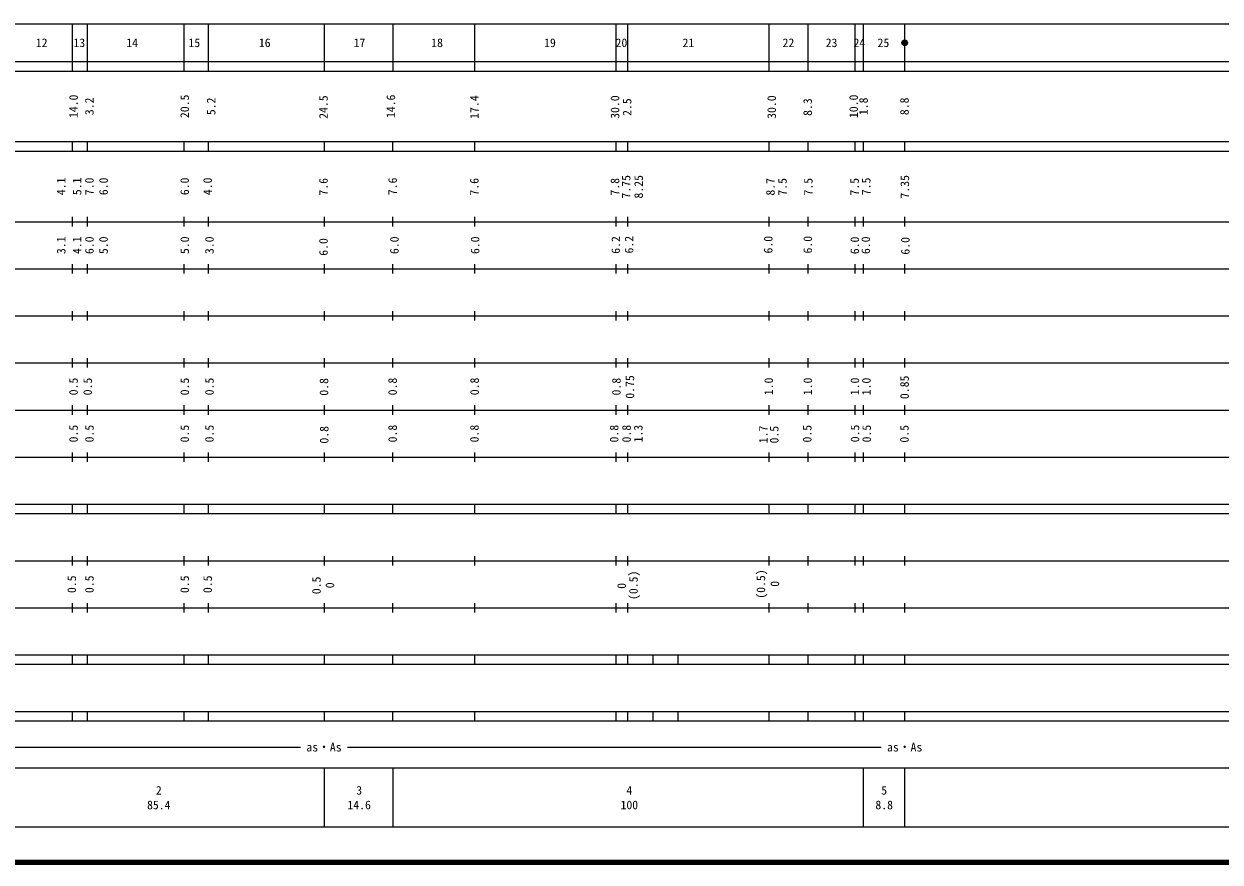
# Model space of a CAD drawing. Units: millimetres, scale not verified. Extents: x 40000 to 680000, y 20000 to 380000.
# Drawn here: x 189629 to 443830, y 20000 to 198000 of the extents above; entities that cross this region are included whole.
import ezdxf
from ezdxf.enums import TextEntityAlignment as Align

# ---------------------------------------------------------------- set-up
doc = ezdxf.new("R2010")
doc.units = ezdxf.units.MM
doc.header["$LTSCALE"] = 1000
doc.header["$PDMODE"] = 32
doc.header["$PDSIZE"] = 500
doc.layers.add('M-TTL', color=2, linetype='Continuous', lineweight=13)
doc.layers.add('M-TTL-BAND', color=7, linetype='Continuous', lineweight=25)
doc.styles.add('ＭＳ ゴシック', font='')
doc.styles.get('ＭＳ ゴシック').set_extended_font_data('MS Gothic')

msp = doc.modelspace()

# ---------------------------------------------------------------- linework, layer by layer
at = {"layer": 'M-TTL', "lineweight": 140}
msp.add_line((40000, 20000), (680000, 20000), dxfattribs=at)
at = {"layer": 'M-TTL-BAND'}
for p, q in [((68000, 198000), (579000, 198000)), ((199900, 198000), (199900, 188000)), ((203100, 198000), (203100, 188000)), ((223600, 198000), (223600, 188000)), ((228800, 198000), (228800, 188000)), ((253400, 198000), (253400, 188000)), ((268000, 198000), (268000, 188000)), ((285400, 198000), (285400, 188000)), ((315400, 198000), (315400, 188000)), ((317900, 198000), (317900, 188000)), ((347900, 198000), (347900, 188000)), ((356200, 198000), (356200, 188000)), ((366200, 198000), (366200, 188000)), ((368000, 198000), (368000, 188000)), ((376800, 198000), (376800, 188000)), ((40000, 190000), (579000, 190000)), ((40000, 188000), (579000, 188000)), ((40000, 173000), (579000, 173000)), ((199900, 173000), (199900, 171000)), ((203100, 173000), (203100, 171000)), ((223600, 173000), (223600, 171000)), ((228800, 173000), (228800, 171000)), ((253400, 173000), (253400, 171000)), ((268000, 171000), (268000, 173000)), ((285400, 173000), (285400, 171000)), ((315400, 173000), (315400, 171000)), ((317900, 173000), (317900, 171000)), ((347900, 173000), (347900, 171000)), ((356200, 173000), (356200, 171000)), ((366200, 173000), (366200, 171000)), ((368000, 173000), (368000, 171000)), ((376800, 173000), (376800, 171000)), ((40000, 171000), (579000, 171000)), ((40000, 156000), (579000, 156000)), ((199900, 157000), (199900, 155000)), ((203100, 157000), (203100, 155000)), ((223600, 157000), (223600, 155000)), ((228800, 157000), (228800, 155000)), ((253400, 157000), (253400, 155000)), ((268000, 155000), (268000, 157000)), ((285400, 157000), (285400, 155000)), ((315400, 157000), (315400, 155000)), ((317900, 157000), (317900, 155000)), ((347900, 157000), (347900, 155000)), ((356200, 157000), (356200, 155000)), ((366200, 157000), (366200, 155000)), ((368000, 157000), (368000, 155000)), ((376800, 157000), (376800, 155000)), ((46000, 146000), (579000, 146000)), ((199900, 147000), (199900, 145000)), ((203100, 147000), (203100, 145000)), ((223600, 147000), (223600, 145000)), ((228800, 147000), (228800, 145000)), ((253400, 147000), (253400, 145000)), ((268000, 145000), (268000, 147000)), ((285400, 147000), (285400, 145000)), ((315400, 147000), (315400, 145000)), ((317900, 147000), (317900, 145000)), ((347900, 147000), (347900, 145000)), ((356200, 147000), (356200, 145000)), ((366200, 147000), (366200, 145000)), ((368000, 147000), (368000, 145000)), ((376800, 147000), (376800, 145000)), ((52000, 136000), (579000, 136000)), ((199900, 137000), (199900, 135000)), ((203100, 137000), (203100, 135000)), ((223600, 137000), (223600, 135000)), ((228800, 137000), (228800, 135000)), ((253400, 137000), (253400, 135000)), ((268000, 135000), (268000, 137000)), ((285400, 137000), (285400, 135000)), ((315400, 137000), (315400, 135000)), ((317900, 137000), (317900, 135000)), ((347900, 137000), (347900, 135000)), ((356200, 137000), (356200, 135000)), ((366200, 137000), (366200, 135000)), ((368000, 137000), (368000, 135000)), ((376800, 137000), (376800, 135000)), ((46000, 126000), (579000, 126000)), ((199900, 127000), (199900, 125000)), ((203100, 127000), (203100, 125000)), ((223600, 127000), (223600, 125000)), ((228800, 127000), (228800, 125000)), ((253400, 127000), (253400, 125000)), ((268000, 125000), (268000, 127000)), ((285400, 127000), (285400, 125000)), ((315400, 127000), (315400, 125000)), ((317900, 127000), (317900, 125000)), ((347900, 127000), (347900, 125000)), ((356200, 127000), (356200, 125000)), ((366200, 127000), (366200, 125000)), ((368000, 127000), (368000, 125000)), ((376800, 127000), (376800, 125000)), ((199900, 117000), (199900, 115000)), ((203100, 117000), (203100, 115000)), ((223600, 117000), (223600, 115000)), ((228800, 117000), (228800, 115000)), ((253400, 117000), (253400, 115000)), ((268000, 115000), (268000, 117000)), ((285400, 117000), (285400, 115000)), ((315400, 117000), (315400, 115000)), ((317900, 117000), (317900, 115000)), ((347900, 117000), (347900, 115000)), ((356200, 117000), (356200, 115000)), ((366200, 117000), (366200, 115000)), ((368000, 117000), (368000, 115000)), ((376800, 117000), (376800, 115000)), ((52000, 116000), (579000, 116000)), ((199900, 107000), (199900, 105000)), ((203100, 107000), (203100, 105000)), ((223600, 107000), (223600, 105000)), ((228800, 107000), (228800, 105000)), ((253400, 107000), (253400, 105000)), ((268000, 105000), (268000, 107000)), ((285400, 107000), (285400, 105000)), ((315400, 107000), (315400, 105000)), ((317900, 107000), (317900, 105000)), ((347900, 107000), (347900, 105000)), ((356200, 107000), (356200, 105000)), ((366200, 107000), (366200, 105000)), ((368000, 107000), (368000, 105000)), ((376800, 107000), (376800, 105000)), ((46000, 106000), (579000, 106000)), ((40000, 96000), (579000, 96000)), ((199900, 96000), (199900, 94000)), ((203100, 96000), (203100, 94000)), ((223600, 96000), (223600, 94000)), ((228800, 96000), (228800, 94000)), ((253400, 96000), (253400, 94000)), ((268000, 94000), (268000, 96000)), ((285400, 96000), (285400, 94000)), ((315400, 96000), (315400, 94000)), ((317900, 96000), (317900, 94000)), ((347900, 96000), (347900, 94000)), ((356200, 96000), (356200, 94000)), ((366200, 96000), (366200, 94000)), ((368000, 96000), (368000, 94000)), ((376800, 96000), (376800, 94000)), ((40000, 94000), (579000, 94000)), ((49000, 84000), (579000, 84000)), ((199900, 85000), (199900, 83000)), ((203100, 85000), (203100, 83000)), ((223600, 85000), (223600, 83000)), ((228800, 85000), (228800, 83000)), ((253400, 85000), (253400, 83000)), ((268000, 83000), (268000, 85000)), ((285400, 85000), (285400, 83000)), ((315400, 85000), (315400, 83000)), ((317900, 85000), (317900, 83000)), ((347900, 85000), (347900, 83000)), ((356200, 85000), (356200, 83000)), ((366200, 85000), (366200, 83000)), ((368000, 85000), (368000, 83000)), ((376800, 85000), (376800, 83000)), ((40000, 74000), (579000, 74000)), ((199900, 75000), (199900, 73000)), ((203100, 75000), (203100, 73000)), ((223600, 75000), (223600, 73000)), ((228800, 75000), (228800, 73000)), ((253400, 75000), (253400, 73000)), ((268000, 73000), (268000, 75000)), ((285400, 75000), (285400, 73000)), ((315400, 75000), (315400, 73000)), ((317900, 75000), (317900, 73000)), ((347900, 75000), (347900, 73000)), ((356200, 75000), (356200, 73000)), ((366200, 75000), (366200, 73000)), ((368000, 75000), (368000, 73000)), ((376800, 75000), (376800, 73000)), ((40000, 64000), (579000, 64000)), ((199900, 64000), (199900, 62000)), ((203100, 64000), (203100, 62000)), ((223600, 64000), (223600, 62000)), ((228800, 64000), (228800, 62000)), ((253400, 64000), (253400, 62000)), ((268000, 62000), (268000, 64000)), ((285400, 64000), (285400, 62000)), ((315400, 64000), (315400, 62000)), ((317900, 64000), (317900, 62000)), ((323300, 64000), (323300, 62000)), ((328600, 64000), (328600, 62000)), ((347900, 64000), (347900, 62000)), ((356200, 64000), (356200, 62000)), ((366200, 64000), (366200, 62000)), ((368000, 64000), (368000, 62000)), ((376800, 64000), (376800, 62000)), ((40000, 62000), (579000, 62000)), ((40000, 52000), (579000, 52000)), ((199900, 52000), (199900, 50000)), ((203100, 52000), (203100, 50000)), ((223600, 52000), (223600, 50000)), ((228800, 52000), (228800, 50000)), ((253400, 52000), (253400, 50000)), ((268000, 50000), (268000, 52000)), ((285400, 52000), (285400, 50000)), ((315400, 52000), (315400, 50000)), ((317900, 52000), (317900, 50000)), ((323300, 52000), (323300, 50000)), ((328600, 52000), (328600, 50000)), ((347900, 52000), (347900, 50000)), ((356200, 52000), (356200, 50000)), ((366200, 52000), (366200, 50000)), ((368000, 52000), (368000, 50000)), ((376800, 52000), (376800, 50000)), ((40000, 50000), (579000, 50000)), ((70805, 44406), (248400, 44406)), ((258400, 44406), (371800, 44406)), ((40000, 40000), (579000, 40000)), ((253400, 40000), (253400, 27500)), ((268000, 40000), (268000, 27500)), ((368000, 40000), (368000, 27500)), ((376800, 40000), (376800, 27500)), ((68000, 27500), (579000, 27500))]:
    msp.add_line(p, q, dxfattribs=at)
at = {"layer": 'M-TTL-BAND', "lineweight": 13}
for radius in [600, 480, 360, 240, 120, 20]:
    msp.add_circle((376800, 193966), radius, dxfattribs=at)
at = {"layer": 'M-TTL-BAND'}
msp.add_point((376800, 193966), dxfattribs=at)

# ---------------------------------------------------------------- texts
at = {"layer": 'M-TTL-BAND', "style": 'ＭＳ ゴシック'}
for s, p in [('12', (193402, 194000)), ('13', (201403, 194000)), ('14', (212625, 194000)), ('15', (225848, 194000)), ('16', (240802, 194000)), ('17', (260936, 194000)), ('18', (277424, 194000)), ('19', (301429, 194000)), ('20', (316614, 194000)), ('21', (330852, 194000)), ('22', (352096, 194000)), ('23', (361267, 194000)), ('24', (367175, 194000)), ('25', (372288, 194000)), ('as・As', (253400, 44406)), ('as・As', (376800, 44406)), ('2', (218288, 35238)), ('3', (260877, 35238)), ('4', (318288, 35238)), ('5', (372444, 35238)), ('85.4', (218288, 32131)), ('14.6', (260877, 32131)), ('100', (318288, 32131)), ('8.8', (372444, 32131))]:
    msp.add_text(s, height=1833, dxfattribs=at).set_placement(p, align=Align.MIDDLE_CENTER)
for s, p in [('14.0', (200162, 180500)), ('3.2', (203537, 180500)), ('20.5', (223788, 180500)), ('5.2', (229413, 180500)), ('24.5', (253278, 180340)), ('14.6', (267595, 180500)), ('17.4', (285348, 180340)), ('30.0', (315233, 180340)), ('2.5', (317810, 180340)), ('30.0', (348530, 180340)), ('8.3', (356173, 180340)), ('10.0', (365946, 180497)), ('1.8', (368045, 180500)), ('8.8', (376743, 180497)), ('4.1', (197537, 163500)), ('5.1', (200912, 163500)), ('7.0', (203537, 163500)), ('6.0', (206537, 163500)), ('6.0', (223788, 163500)), ('4.0', (228663, 163500)), ('7.6', (267969, 163500)), ('7.75', (317603, 163417)), ('8.25', (320261, 163417)), ('7.35', (376827, 163417)), ('7.6', (253278, 163417)), ('7.6', (285330, 163417)), ('7.8', (315220, 163417)), ('8.7', (348261, 163417)), ('7.5', (350811, 163404)), ('7.5', (356316, 163429)), ('7.5', (366144, 163417)), ('7.5', (368625, 163500)), ('3.1', (197537, 151000)), ('4.1', (200912, 151000)), ('6.0', (203537, 151000)), ('5.0', (206537, 151000)), ('5.0', (223788, 151000)), ('3.0', (229038, 151000)), ('6.0', (268344, 151000)), ('6.0', (285500, 151000)), ('6.2', (315400, 151059)), ('6.2', (318229, 151115)), ('6.0', (347791, 151114)), ('6.0', (356200, 151114)), ('6.0', (366189, 150961)), ('6.0', (368521, 151000)), ('6.0', (376931, 150873)), ('6.0', (253278, 150641)), ('0.5', (200162, 121000)), ('0.5', (203162, 121000)), ('0.5', (223788, 121000)), ('0.5', (229038, 121000)), ('0.8', (253378, 120927)), ('0.8', (267969, 121000)), ('0.8', (285400, 121016)), ('0.8', (315530, 120973)), ('0.75', (318398, 120904)), ('1.0', (347898, 121015)), ('1.0', (356200, 121015)), ('1.0', (366200, 121015)), ('1.0', (368647, 121000)), ('0.85', (376765, 120821)), ('0.5', (200162, 111000)), ('0.5', (203537, 111000)), ('0.5', (223788, 111000)), ('0.5', (229038, 111000)), ('0.8', (253429, 110747)), ('0.8', (267969, 111000)), ('0.8', (285352, 111000)), ('0.8', (315045, 110983)), ('0.8', (317681, 110983)), ('1.3', (320181, 110992)), ('1.7', (346758, 110813)), ('0.5', (349067, 110782)), ('0.5', (356080, 110976)), ('0.5', (366231, 111027)), ('0.5', (368714, 111000)), ('0.5', (376726, 110956)), ('(0.5)', (319150, 78780)), ('(0.5)', (346241, 79047)), ('0.5', (199787, 79000)), ('0.5', (203537, 79000)), ('0.5', (223788, 79000)), ('0.5', (228663, 79000)), ('0.5', (251790, 78758)), ('0', (254650, 78775)), ('0', (316650, 78655)), ('0', (349205, 79087))]:
    msp.add_text(s, height=1833, rotation=90, dxfattribs=at).set_placement(p, align=Align.MIDDLE_CENTER)

doc.saveas('drawing.dxf')
